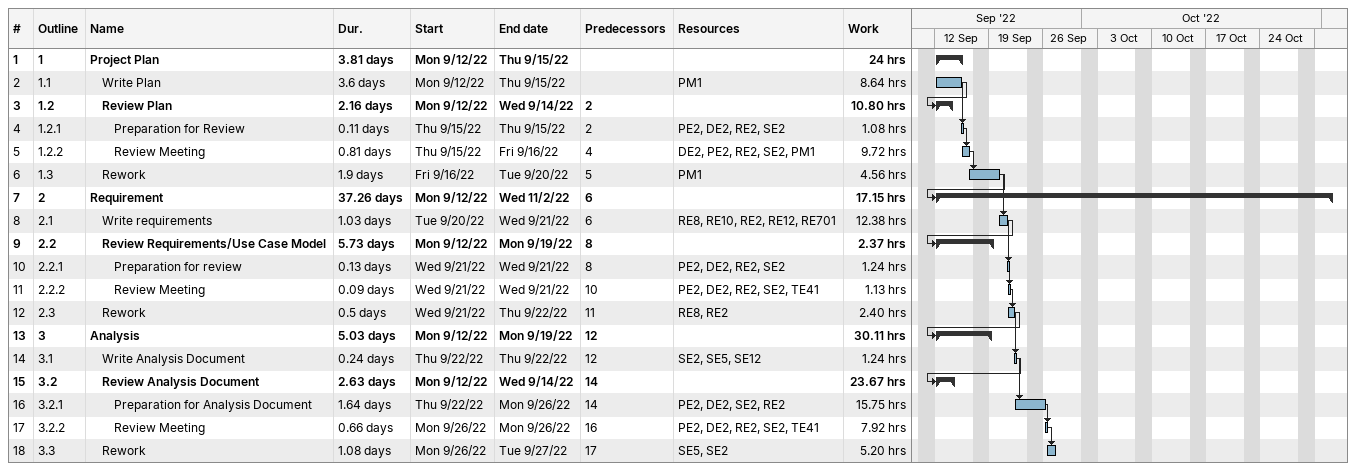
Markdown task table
| ID | WBS | Task | Duration | Start | Finish | Predecessors | Resources | Work (h) |
|---|---|---|---|---|---|---|---|---|
| 1 | 1 | **Project Plan** | 3.81d | 2022-09-12 | 2022-09-15 |  |  | 24 |
| 2 | 1.1 | Write Plan | 3.6d | 2022-09-12 | 2022-09-15 |  | PM1 | 8.64 |
| 3 | 1.2 | **Review Plan** | 2.16d | 2022-09-12 | 2022-09-14 | 2 |  | 10.80 |
| 4 | 1.2.1 | Preparation for Review | 0.11d | 2022-09-15 | 2022-09-15 | 2 | PE2, DE2, RE2, SE2 | 1.08 |
| 5 | 1.2.2 | Review Meeting | 0.81d | 2022-09-15 | 2022-09-16 | 4 | DE2, PE2, RE2, SE2, PM1 | 9.72 |
| 6 | 1.3 | Rework | 1.9d | 2022-09-16 | 2022-09-20 | 5 | PM1 | 4.56 |
| 7 | 2 | **Requirement** | 37.26d | 2022-09-12 | 2022-11-02 | 6 |  | 17.15 |
| 8 | 2.1 | Write requirements | 1.03d | 2022-09-20 | 2022-09-21 | 6 | RE8, RE10, RE2, RE12, RE701 | 12.38 |
| 9 | 2.2 | **Review Requirements/Use Case Model** | 5.73d | 2022-09-12 | 2022-09-19 | 8 |  | 2.37 |
| 10 | 2.2.1 | Preparation for review | 0.13d | 2022-09-21 | 2022-09-21 | 8 | PE2, DE2, RE2, SE2 | 1.24 |
| 11 | 2.2.2 | Review Meeting | 0.09d | 2022-09-21 | 2022-09-21 | 10 | PE2, DE2, RE2, SE2, TE41 | 1.13 |
| 12 | 2.3 | Rework | 0.5d | 2022-09-21 | 2022-09-22 | 11 | RE8, RE2 | 2.40 |
| 13 | 3 | **Analysis** | 5.03d | 2022-09-12 | 2022-09-19 | 12 |  | 30.11 |
| 14 | 3.1 | Write Analysis Document | 0.24d | 2022-09-22 | 2022-09-22 | 12 | SE2, SE5, SE12 | 1.24 |
| 15 | 3.2 | **Review Analysis Document** | 2.63d | 2022-09-12 | 2022-09-14 | 14 |  | 23.67 |
| 16 | 3.2.1 | Preparation for Analysis Document | 1.64d | 2022-09-22 | 2022-09-26 | 14 | PE2, DE2, SE2, RE2 | 15.75 |
| 17 | 3.2.2 | Review Meeting | 0.66d | 2022-09-26 | 2022-09-26 | 16 | PE2, DE2, RE2, SE2, TE41 | 7.92 |
| 18 | 3.3 | Rework | 1.08d | 2022-09-26 | 2022-09-27 | 17 | SE5, SE2 | 5.20 |
